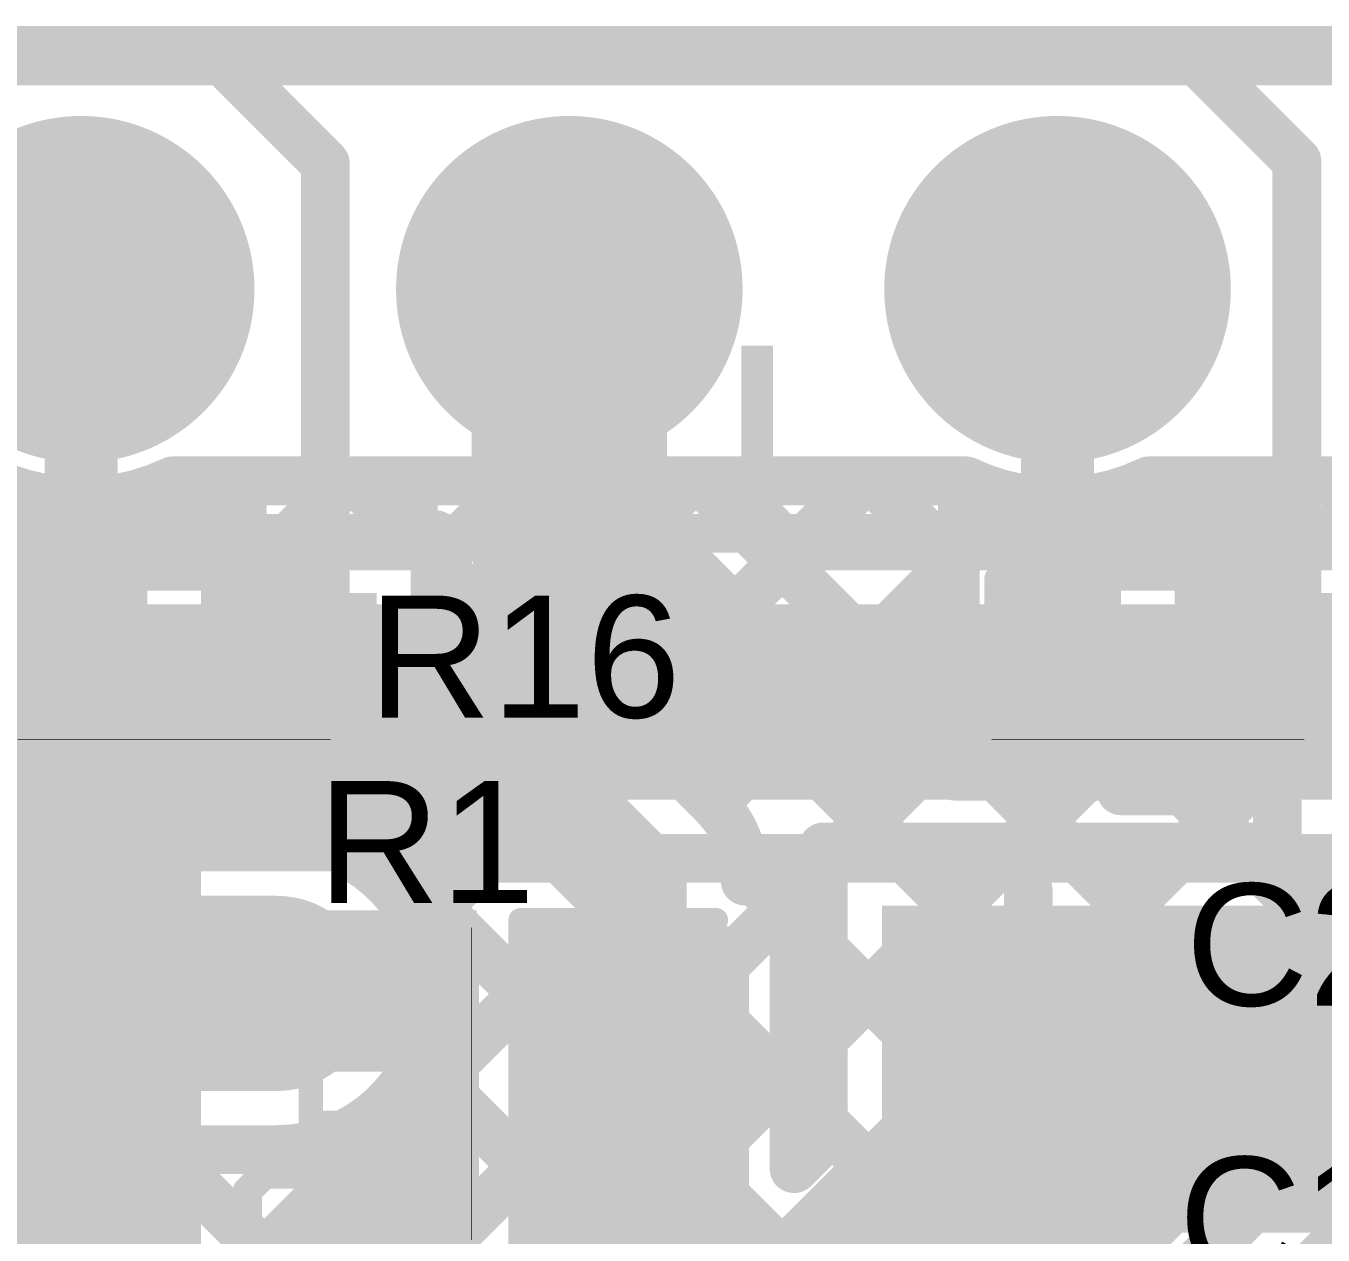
# Model space of a CAD drawing. Header units: millimetres. Extents: x 0.01 to 1.77, y 0.01 to 0.78.
# Drawn here: x 0.4477 to 0.7134, y 0.5335 to 0.7812 of the extents above; entities that cross this region are included whole.
import ezdxf

# ---------------------------------------------------------------- set-up
doc = ezdxf.new("R2010")
doc.units = ezdxf.units.MM
doc.header["$MEASUREMENT"] = 0
for name, color, linetype in [('BottomLayer', 5, 'Continuous'), ('BottomOverlay', 54, 'Continuous'), ('BottomSolder', 6, 'Continuous'), ('MultiLayer', 9, 'Continuous'), ('PadHoleLayer', 156, 'Continuous'), ('TopLayer', 1, 'Continuous'), ('TopOverlay', 2, 'Continuous'), ('TopPaste', 8, 'Continuous'), ('TopSolder', 216, 'Continuous'), ('ViaHoleLayer', 16, 'Continuous')]:
    doc.layers.add(name, color=color, linetype=linetype)
doc.styles.add('Arial', font='', dxfattribs={"height": 0.2})
doc.styles.get('Arial').set_extended_font_data('Arial')

# ---------------------------------------------------------------- blocks, each defined once
blk = doc.blocks.new('8_MSOP_3')
at = {"layer": 'TopLayer'}
for points in [[(-0.11516, 0.04724), (-0.05807, 0.04724), (-0.05807, 0.02953), (-0.11516, 0.02953)], [(0.05807, 0.04724), (0.11516, 0.04724), (0.11516, 0.02953), (0.05807, 0.02953)], [(-0.11516, 0.02165), (-0.05807, 0.02165), (-0.05807, 0.00394), (-0.11516, 0.00394)], [(0.05807, 0.02165), (0.11516, 0.02165), (0.11516, 0.00394), (0.05807, 0.00394)], [(-0.11516, -0.00394), (-0.05807, -0.00394), (-0.05807, -0.02165), (-0.11516, -0.02165)], [(0.05807, -0.00394), (0.11516, -0.00394), (0.11516, -0.02165), (0.05807, -0.02165)], [(-0.11516, -0.02953), (-0.05807, -0.02953), (-0.05807, -0.04724), (-0.11516, -0.04724)], [(0.05807, -0.02953), (0.11516, -0.02953), (0.11516, -0.04724), (0.05807, -0.04724)]]:
    blk.add_hatch(color=1, dxfattribs=at).paths.add_polyline_path(points)
at = {"layer": 'TopPaste'}
for points in [[(-0.11516, 0.04724), (-0.05807, 0.04724), (-0.05807, 0.02953), (-0.11516, 0.02953)], [(0.05807, 0.04724), (0.11516, 0.04724), (0.11516, 0.02953), (0.05807, 0.02953)], [(-0.11516, 0.02165), (-0.05807, 0.02165), (-0.05807, 0.00394), (-0.11516, 0.00394)], [(0.05807, 0.02165), (0.11516, 0.02165), (0.11516, 0.00394), (0.05807, 0.00394)], [(-0.11516, -0.00394), (-0.05807, -0.00394), (-0.05807, -0.02165), (-0.11516, -0.02165)], [(0.05807, -0.00394), (0.11516, -0.00394), (0.11516, -0.02165), (0.05807, -0.02165)], [(-0.11516, -0.02953), (-0.05807, -0.02953), (-0.05807, -0.04724), (-0.11516, -0.04724)], [(0.05807, -0.02953), (0.11516, -0.02953), (0.11516, -0.04724), (0.05807, -0.04724)]]:
    blk.add_hatch(color=8, dxfattribs=at).paths.add_polyline_path(points)
at = {"layer": 'TopSolder'}
for points in [[(-0.11916, 0.05124), (-0.05407, 0.05124), (-0.05407, 0.02553), (-0.11916, 0.02553)], [(0.05407, 0.05124), (0.11916, 0.05124), (0.11916, 0.02553), (0.05407, 0.02553)], [(-0.11916, 0.02565), (-0.05407, 0.02565), (-0.05407, -0.00006), (-0.11916, -0.00006)], [(0.05407, 0.02565), (0.11916, 0.02565), (0.11916, -0.00006), (0.05407, -0.00006)], [(-0.11916, 0.00006), (-0.05407, 0.00006), (-0.05407, -0.02565), (-0.11916, -0.02565)], [(0.05407, 0.00006), (0.11916, 0.00006), (0.11916, -0.02565), (0.05407, -0.02565)], [(-0.11916, -0.02553), (-0.05407, -0.02553), (-0.05407, -0.05124), (-0.11916, -0.05124)], [(0.05407, -0.02553), (0.11916, -0.02553), (0.11916, -0.05124), (0.05407, -0.05124)]]:
    blk.add_hatch(color=216, dxfattribs=at).paths.add_polyline_path(points)
at = {"layer": 'TopOverlay'}
for points, const_width in [([(-0.08953, 0.059, 1), (-0.09847, 0.059, 1)], 0.00787), ([(-0.05025, 0.062, 1), (-0.04775, 0.062, 1)], 0.0025), ([(0.04775, 0.062, 1), (0.05025, 0.062, 1)], 0.0025), ([(-0.10044, 0.059, 1), (-0.0965, 0.059, 1)], 0.00394), ([(-0.0915, 0.059, 1), (-0.08756, 0.059, 1)], 0.00394), ([(-0.05025, -0.062, 1), (-0.04775, -0.062, 1)], 0.0025), ([(0.04775, -0.062, 1), (0.05025, -0.062, 1)], 0.0025)]:
    blk.add_lwpolyline(points, format="xyb", close=True, dxfattribs=dict(at, const_width=const_width))
at = {"layer": 'TopOverlay', "const_width": 0.005}
for points in [[(0.049, 0.062), (-0.049, 0.062)], [(0.049, -0.062), (-0.049, -0.062)]]:
    blk.add_lwpolyline(points, dxfattribs=at)
blk = doc.blocks.new('R__0402_15')
at = {"layer": 'TopLayer'}
for points in [[(-0.0275, -0.0125), (-0.0275, 0.0125), (-0.0095, 0.0125), (-0.0095, -0.0125)], [(0.0095, -0.0125), (0.0095, 0.0125), (0.0275, 0.0125), (0.0275, -0.0125)]]:
    blk.add_hatch(color=1, dxfattribs=at).paths.add_polyline_path(points)
at = {"layer": 'TopPaste'}
for points in [[(-0.0275, -0.0125), (-0.0275, 0.0125), (-0.0095, 0.0125), (-0.0095, -0.0125)], [(0.0095, -0.0125), (0.0095, 0.0125), (0.0275, 0.0125), (0.0275, -0.0125)]]:
    blk.add_hatch(color=8, dxfattribs=at).paths.add_polyline_path(points)
at = {"layer": 'TopSolder'}
for points in [[(-0.0315, -0.0165), (-0.0315, 0.0165), (-0.0055, 0.0165), (-0.0055, -0.0165)], [(0.0055, -0.0165), (0.0055, 0.0165), (0.0315, 0.0165), (0.0315, -0.0165)]]:
    blk.add_hatch(color=216, dxfattribs=at).paths.add_polyline_path(points)
at = {"layer": 'TopOverlay'}
for points, const_width in [([(-0.031, -0.016), (-0.031, 0.016)], 0.005), ([(-0.031, 0.016), (0.031, 0.016)], 0.005), ([(0.031, -0.016), (0.031, 0.016)], 0.005), ([(-0.031, -0.016), (0.031, -0.016)], 0.005), ([(-0.032, -0.017), (0.032, -0.017)], 0.000127)]:
    blk.add_lwpolyline(points, dxfattribs=dict(at, const_width=const_width))
for points, const_width in [([(-0.03225, 0.016, 1), (-0.02975, 0.016, 1)], 0.0025), ([(-0.03225, 0.016, 1), (-0.02975, 0.016, 1)], 0.0025), ([(0.02975, 0.016, 1), (0.03225, 0.016, 1)], 0.0025), ([(0.02975, 0.016, 1), (0.03225, 0.016, 1)], 0.0025), ([(-0.03225, -0.016, 1), (-0.02975, -0.016, 1)], 0.0025), ([(-0.03225, -0.016, 1), (-0.02975, -0.016, 1)], 0.0025), ([(0.02975, -0.016, 1), (0.03225, -0.016, 1)], 0.0025), ([(0.02975, -0.016, 1), (0.03225, -0.016, 1)], 0.0025), ([(-0.03203, -0.017, 1), (-0.03197, -0.017, 1)], 0.0000635), ([(0.03197, -0.017, 1), (0.03203, -0.017, 1)], 0.0000635)]:
    blk.add_lwpolyline(points, format="xyb", close=True, dxfattribs=dict(at, const_width=const_width))
blk = doc.blocks.new('R__0402_16')
at = {"layer": 'TopLayer'}
for points in [[(-0.0275, -0.0125), (-0.0275, 0.0125), (-0.0095, 0.0125), (-0.0095, -0.0125)], [(0.0095, -0.0125), (0.0095, 0.0125), (0.0275, 0.0125), (0.0275, -0.0125)]]:
    blk.add_hatch(color=1, dxfattribs=at).paths.add_polyline_path(points)
at = {"layer": 'TopPaste'}
for points in [[(-0.0275, -0.0125), (-0.0275, 0.0125), (-0.0095, 0.0125), (-0.0095, -0.0125)], [(0.0095, -0.0125), (0.0095, 0.0125), (0.0275, 0.0125), (0.0275, -0.0125)]]:
    blk.add_hatch(color=8, dxfattribs=at).paths.add_polyline_path(points)
at = {"layer": 'TopSolder'}
for points in [[(-0.0315, -0.0165), (-0.0315, 0.0165), (-0.0055, 0.0165), (-0.0055, -0.0165)], [(0.0055, -0.0165), (0.0055, 0.0165), (0.0315, 0.0165), (0.0315, -0.0165)]]:
    blk.add_hatch(color=216, dxfattribs=at).paths.add_polyline_path(points)
at = {"layer": 'TopOverlay'}
for points, const_width in [([(-0.031, -0.016), (-0.031, 0.016)], 0.005), ([(-0.031, 0.016), (0.031, 0.016)], 0.005), ([(0.031, -0.016), (0.031, 0.016)], 0.005), ([(-0.031, -0.016), (0.031, -0.016)], 0.005), ([(-0.032, -0.017), (0.032, -0.017)], 0.000127)]:
    blk.add_lwpolyline(points, dxfattribs=dict(at, const_width=const_width))
for points, const_width in [([(-0.03225, 0.016, 1), (-0.02975, 0.016, 1)], 0.0025), ([(-0.03225, 0.016, 1), (-0.02975, 0.016, 1)], 0.0025), ([(0.02975, 0.016, 1), (0.03225, 0.016, 1)], 0.0025), ([(0.02975, 0.016, 1), (0.03225, 0.016, 1)], 0.0025), ([(-0.03225, -0.016, 1), (-0.02975, -0.016, 1)], 0.0025), ([(-0.03225, -0.016, 1), (-0.02975, -0.016, 1)], 0.0025), ([(0.02975, -0.016, 1), (0.03225, -0.016, 1)], 0.0025), ([(0.02975, -0.016, 1), (0.03225, -0.016, 1)], 0.0025), ([(-0.03203, -0.017, 1), (-0.03197, -0.017, 1)], 0.0000635), ([(0.03197, -0.017, 1), (0.03203, -0.017, 1)], 0.0000635)]:
    blk.add_lwpolyline(points, format="xyb", close=True, dxfattribs=dict(at, const_width=const_width))
blk = doc.blocks.new('R__0402_29')
at = {"layer": 'TopLayer'}
for points in [[(-0.0275, -0.0125), (-0.0275, 0.0125), (-0.0095, 0.0125), (-0.0095, -0.0125)], [(0.0095, -0.0125), (0.0095, 0.0125), (0.0275, 0.0125), (0.0275, -0.0125)]]:
    blk.add_hatch(color=1, dxfattribs=at).paths.add_polyline_path(points)
at = {"layer": 'TopPaste'}
for points in [[(-0.0275, -0.0125), (-0.0275, 0.0125), (-0.0095, 0.0125), (-0.0095, -0.0125)], [(0.0095, -0.0125), (0.0095, 0.0125), (0.0275, 0.0125), (0.0275, -0.0125)]]:
    blk.add_hatch(color=8, dxfattribs=at).paths.add_polyline_path(points)
at = {"layer": 'TopSolder'}
for points in [[(-0.0315, -0.0165), (-0.0315, 0.0165), (-0.0055, 0.0165), (-0.0055, -0.0165)], [(0.0055, -0.0165), (0.0055, 0.0165), (0.0315, 0.0165), (0.0315, -0.0165)]]:
    blk.add_hatch(color=216, dxfattribs=at).paths.add_polyline_path(points)
at = {"layer": 'TopOverlay'}
for points, const_width in [([(-0.031, 0.016), (-0.031, -0.016)], 0.005), ([(-0.031, 0.016), (0.031, 0.016)], 0.005), ([(0.031, 0.016), (0.031, -0.016)], 0.005), ([(-0.031, -0.016), (0.031, -0.016)], 0.005), ([(-0.032, -0.017), (0.032, -0.017)], 0.000127)]:
    blk.add_lwpolyline(points, dxfattribs=dict(at, const_width=const_width))
for points, const_width in [([(-0.03225, 0.016, 1), (-0.02975, 0.016, 1)], 0.0025), ([(-0.03225, 0.016, 1), (-0.02975, 0.016, 1)], 0.0025), ([(0.02975, 0.016, 1), (0.03225, 0.016, 1)], 0.0025), ([(0.02975, 0.016, 1), (0.03225, 0.016, 1)], 0.0025), ([(-0.03225, -0.016, 1), (-0.02975, -0.016, 1)], 0.0025), ([(-0.03225, -0.016, 1), (-0.02975, -0.016, 1)], 0.0025), ([(0.02975, -0.016, 1), (0.03225, -0.016, 1)], 0.0025), ([(0.02975, -0.016, 1), (0.03225, -0.016, 1)], 0.0025), ([(-0.03203, -0.017, 1), (-0.03197, -0.017, 1)], 0.0000635), ([(0.03197, -0.017, 1), (0.03203, -0.017, 1)], 0.0000635)]:
    blk.add_lwpolyline(points, format="xyb", close=True, dxfattribs=dict(at, const_width=const_width))
blk = doc.blocks.new('HDR1X10_31')
at = {"layer": 'BottomLayer'}
h = blk.add_hatch(color=5, dxfattribs=at)
edge = h.paths.add_edge_path()
edge.add_arc((0.3, 0), 0.0315, 0, 360)
h = blk.add_hatch(color=5, dxfattribs=at)
edge = h.paths.add_edge_path()
edge.add_arc((0.4, 0), 0.0315, 0, 360)
h = blk.add_hatch(color=5, dxfattribs=at)
edge = h.paths.add_edge_path()
edge.add_arc((0.5, 0), 0.0315, 0, 360)
at = {"layer": 'BottomSolder'}
h = blk.add_hatch(color=6, dxfattribs=at)
edge = h.paths.add_edge_path()
edge.add_arc((0.3, 0), 0.0355, 0, 360)
h = blk.add_hatch(color=6, dxfattribs=at)
edge = h.paths.add_edge_path()
edge.add_arc((0.4, 0), 0.0355, 0, 360)
h = blk.add_hatch(color=6, dxfattribs=at)
edge = h.paths.add_edge_path()
edge.add_arc((0.5, 0), 0.0355, 0, 360)
at = {"layer": 'MultiLayer'}
h = blk.add_hatch(color=9, dxfattribs=at)
edge = h.paths.add_edge_path()
edge.add_arc((0.3, 0), 0.0315, 0, 360)
h = blk.add_hatch(color=9, dxfattribs=at)
edge = h.paths.add_edge_path()
edge.add_arc((0.4, 0), 0.0315, 0, 360)
h = blk.add_hatch(color=9, dxfattribs=at)
edge = h.paths.add_edge_path()
edge.add_arc((0.5, 0), 0.0315, 0, 360)
at = {"layer": 'PadHoleLayer'}
h = blk.add_hatch(color=156, dxfattribs=at)
edge = h.paths.add_edge_path()
edge.add_arc((0.3, 0), 0.01969, 0, 360)
h = blk.add_hatch(color=156, dxfattribs=at)
edge = h.paths.add_edge_path()
edge.add_arc((0.4, 0), 0.01969, 0, 360)
h = blk.add_hatch(color=156, dxfattribs=at)
edge = h.paths.add_edge_path()
edge.add_arc((0.5, 0), 0.01969, 0, 360)
at = {"layer": 'TopLayer'}
h = blk.add_hatch(color=1, dxfattribs=at)
edge = h.paths.add_edge_path()
edge.add_arc((0.3, 0), 0.0315, 0, 360)
h = blk.add_hatch(color=1, dxfattribs=at)
edge = h.paths.add_edge_path()
edge.add_arc((0.4, 0), 0.0315, 0, 360)
h = blk.add_hatch(color=1, dxfattribs=at)
edge = h.paths.add_edge_path()
edge.add_arc((0.5, 0), 0.0315, 0, 360)
at = {"layer": 'TopSolder'}
h = blk.add_hatch(color=216, dxfattribs=at)
edge = h.paths.add_edge_path()
edge.add_arc((0.3, 0), 0.0355, 0, 360)
h = blk.add_hatch(color=216, dxfattribs=at)
edge = h.paths.add_edge_path()
edge.add_arc((0.4, 0), 0.0355, 0, 360)
h = blk.add_hatch(color=216, dxfattribs=at)
edge = h.paths.add_edge_path()
edge.add_arc((0.5, 0), 0.0355, 0, 360)
at = {"layer": 'TopOverlay', "const_width": 0.00787}
for points in [[(0.95, 0.05), (0.025, 0.05)], [(0.95, -0.05), (-0.05, -0.05)]]:
    blk.add_lwpolyline(points, dxfattribs=at)
blk = doc.blocks.new('C__0805_60')
at = {"layer": 'TopLayer'}
for points in [[(-0.06, 0.03), (-0.02, 0.03), (-0.02, -0.03), (-0.06, -0.03)], [(0.02, 0.03), (0.06, 0.03), (0.06, -0.03), (0.02, -0.03)]]:
    blk.add_hatch(color=1, dxfattribs=at).paths.add_polyline_path(points)
at = {"layer": 'TopPaste'}
for points in [[(-0.06, 0.03), (-0.02, 0.03), (-0.02, -0.03), (-0.06, -0.03)], [(0.02, 0.03), (0.06, 0.03), (0.06, -0.03), (0.02, -0.03)]]:
    blk.add_hatch(color=8, dxfattribs=at).paths.add_polyline_path(points)
at = {"layer": 'TopSolder'}
for points in [[(-0.06276, 0.03276), (-0.01724, 0.03276), (-0.01724, -0.03276), (-0.06276, -0.03276)], [(0.01724, 0.03276), (0.06276, 0.03276), (0.06276, -0.03276), (0.01724, -0.03276)]]:
    blk.add_hatch(color=216, dxfattribs=at).paths.add_polyline_path(points)
at = {"layer": 'TopOverlay', "const_width": 0.005}
for points in [[(-0.064, 0.034), (-0.024, 0.034)], [(-0.064, -0.034), (-0.064, 0.034)], [(0.024, 0.034), (0.064, 0.034)], [(0.064, -0.034), (0.064, 0.034)], [(-0.064, -0.034), (-0.024, -0.034)], [(0.024, -0.034), (0.064, -0.034)]]:
    blk.add_lwpolyline(points, dxfattribs=at)
at = {"layer": 'TopOverlay', "const_width": 0.0025}
for points in [[(-0.06525, 0.034, 1), (-0.06275, 0.034, 1)], [(-0.06525, 0.034, 1), (-0.06275, 0.034, 1)], [(-0.02525, 0.034, 1), (-0.02275, 0.034, 1)], [(0.02275, 0.034, 1), (0.02525, 0.034, 1)], [(0.06275, 0.034, 1), (0.06525, 0.034, 1)], [(0.06275, 0.034, 1), (0.06525, 0.034, 1)], [(-0.06525, -0.034, 1), (-0.06275, -0.034, 1)], [(-0.06525, -0.034, 1), (-0.06275, -0.034, 1)], [(-0.02525, -0.034, 1), (-0.02275, -0.034, 1)], [(0.02275, -0.034, 1), (0.02525, -0.034, 1)], [(0.06275, -0.034, 1), (0.06525, -0.034, 1)], [(0.06275, -0.034, 1), (0.06525, -0.034, 1)]]:
    blk.add_lwpolyline(points, format="xyb", close=True, dxfattribs=at)

msp = doc.modelspace()

# ---------------------------------------------------------------- hatches: boundary and pattern name
at = {"layer": 'BottomLayer'}
h = msp.add_hatch(color=5, dxfattribs=at)
edge = h.paths.add_edge_path()
edge.add_arc((0.499, 0.583), 0.00787, 0, 360)
at = {"layer": 'TopLayer'}
for points in [[(0.5195, 0.665), (0.4865, 0.665), (0.4865, 0.639), (0.5195, 0.639)], [(0.719, 0.665), (0.686, 0.665), (0.686, 0.639), (0.719, 0.639)], [(0.386, 0.589), (0.48, 0.589), (0.48, 0.629), (0.386, 0.629)], [(0.623, 0.534), (0.943, 0.534), (0.943, 0.601), (0.623, 0.601)], [(0.491, 0.567), (0.54, 0.567), (0.54, 0.6), (0.491, 0.6)]]:
    msp.add_hatch(color=1, dxfattribs=at).paths.add_polyline_path(points)
h = msp.add_hatch(color=1, dxfattribs=at)
edge = h.paths.add_edge_path()
edge.add_arc((0.499, 0.583), 0.00787, 0, 360)
at = {"layer": 'ViaHoleLayer'}
h = msp.add_hatch(color=16, dxfattribs=at)
edge = h.paths.add_edge_path()
edge.add_arc((0.499, 0.583), 0.00591, 0, 360)

# ---------------------------------------------------------------- linework, layer by layer
at = {"layer": 'BottomLayer'}
for points, const_width in [([(0.55898, 0.67424), (0.55898, 0.72724)], 0.04), ([(0.55898, 0.67424), (0.59054, 0.64268)], 0.04), ([(0.46455, 0.67468), (0.47787, 0.688)], 0.01), ([(0.47773, 0.688), (0.52698, 0.688)], 0.01), ([(0.47977, 0.688), (0.49309, 0.67468)], 0.01), ([(0.49991, 0.67468), (0.51323, 0.688)], 0.01), ([(0.51512, 0.688), (0.52698, 0.67615)], 0.01), ([(0.52698, 0.67468), (0.52698, 0.688)], 0.01), ([(0.59098, 0.688), (0.64022, 0.688)], 0.01), ([(0.59098, 0.6875), (0.6038, 0.67468)], 0.01), ([(0.60597, 0.67468), (0.6193, 0.688)], 0.01), ([(0.62119, 0.688), (0.63451, 0.67468)], 0.01), ([(0.67668, 0.67468), (0.69001, 0.688)], 0.01), ([(0.67668, 0.67468), (0.69001, 0.688)], 0.01), ([(0.67773, 0.688), (0.72698, 0.688)], 0.01), ([(0.6919, 0.688), (0.70522, 0.67468)], 0.01), ([(0.71204, 0.67468), (0.72536, 0.688)], 0.01), ([(0.44698, 0.68544), (0.45774, 0.67468)], 0.01), ([(0.64133, 0.67468), (0.65111, 0.68446)], 0.01), ([(0.66076, 0.68378), (0.66987, 0.67468)], 0.01), ([(0.41058, 0.67468), (0.52698, 0.67468)], 0.01), ([(0.6038, 0.67468), (0.72713, 0.67468)], 0.01), ([(0.39732, 0.64268), (0.59054, 0.64268)], 0.04), ([(0.59054, 0.64268), (0.79415, 0.64268)], 0.04), ([(0.49465, 0.528), (0.57733, 0.61068)], 0.01), ([(0.51506, 0.61068), (0.59054, 0.61068)], 0.01), ([(0.52174, 0.61068), (0.64615, 0.48626)], 0.01), ([(0.52794, 0.59665), (0.54197, 0.61068)], 0.01), ([(0.53001, 0.528), (0.61268, 0.61068)], 0.01), ([(0.53001, 0.528), (0.61268, 0.61068)], 0.01), ([(0.55709, 0.61068), (0.66383, 0.50394)], 0.01), ([(0.56536, 0.528), (0.64804, 0.61068)], 0.01), ([(0.57443, 0.431), (0.7541, 0.61068)], 0.01), ([(0.59054, 0.61068), (0.79415, 0.61068)], 0.01), ([(0.59245, 0.61068), (0.68151, 0.52162)], 0.01), ([(0.59797, 0.52525), (0.68339, 0.61068)], 0.01), ([(0.61506, 0.50698), (0.71875, 0.61068)], 0.01), ([(0.6278, 0.61068), (0.69918, 0.5393)], 0.01), ([(0.66316, 0.61068), (0.71686, 0.55697)], 0.01), ([(0.69851, 0.61068), (0.74219, 0.567)], 0.01), ([(0.33, 0.583), (0.499, 0.583)], 0.04), ([(0.52787, 0.56919), (0.56906, 0.528)], 0.01), ([(0.59089, 0.431), (0.7204, 0.56052)], 0.01), ([(0.34325, 0.551), (0.499, 0.551)], 0.01), ([(0.42394, 0.528), (0.44694, 0.551)], 0.01), ([(0.43999, 0.551), (0.46299, 0.528)], 0.01), ([(0.4593, 0.528), (0.4823, 0.551)], 0.01), ([(0.47535, 0.551), (0.49835, 0.528)], 0.01), ([(0.50907, 0.55263), (0.5337, 0.528)], 0.01), ([(0.6, 0.409), (0.736, 0.545)], 0.02)]:
    msp.add_lwpolyline(points, dxfattribs=dict(at, const_width=const_width))
for points, const_width in [([(0.54898, 0.72724, 1), (0.56898, 0.72724, 1)], 0.02), ([(0.54898, 0.67424, 1), (0.56898, 0.67424, 1)], 0.02), ([(0.54898, 0.67424, 1), (0.56898, 0.67424, 1)], 0.02), ([(0.47523, 0.688, 1), (0.48023, 0.688, 1)], 0.005), ([(0.47523, 0.688, 1), (0.48023, 0.688, 1)], 0.005), ([(0.47537, 0.688, 1), (0.48037, 0.688, 1)], 0.005), ([(0.47727, 0.688, 1), (0.48227, 0.688, 1)], 0.005), ([(0.51073, 0.688, 1), (0.51573, 0.688, 1)], 0.005), ([(0.51262, 0.688, 1), (0.51762, 0.688, 1)], 0.005), ([(0.52448, 0.688, 1), (0.52948, 0.688, 1)], 0.005), ([(0.52448, 0.688, 1), (0.52948, 0.688, 1)], 0.005), ([(0.58848, 0.688, 1), (0.59348, 0.688, 1)], 0.005), ([(0.58848, 0.6875, 1), (0.59348, 0.6875, 1)], 0.005), ([(0.6168, 0.688, 1), (0.6218, 0.688, 1)], 0.005), ([(0.61869, 0.688, 1), (0.62369, 0.688, 1)], 0.005), ([(0.63772, 0.688, 1), (0.64272, 0.688, 1)], 0.005), ([(0.63772, 0.688, 1), (0.64272, 0.688, 1)], 0.005), ([(0.67523, 0.688, 1), (0.68023, 0.688, 1)], 0.005), ([(0.67523, 0.688, 1), (0.68023, 0.688, 1)], 0.005), ([(0.68751, 0.688, 1), (0.69251, 0.688, 1)], 0.005), ([(0.68751, 0.688, 1), (0.69251, 0.688, 1)], 0.005), ([(0.6894, 0.688, 1), (0.6944, 0.688, 1)], 0.005), ([(0.44448, 0.68544, 1), (0.44948, 0.68544, 1)], 0.005), ([(0.64861, 0.68446, 1), (0.65361, 0.68446, 1)], 0.005), ([(0.65826, 0.68378, 1), (0.66326, 0.68378, 1)], 0.005), ([(0.52448, 0.67615, 1), (0.52948, 0.67615, 1)], 0.005), ([(0.45524, 0.67468, 1), (0.46024, 0.67468, 1)], 0.005), ([(0.46205, 0.67468, 1), (0.46705, 0.67468, 1)], 0.005), ([(0.49059, 0.67468, 1), (0.49559, 0.67468, 1)], 0.005), ([(0.49741, 0.67468, 1), (0.50241, 0.67468, 1)], 0.005), ([(0.52448, 0.67468, 1), (0.52948, 0.67468, 1)], 0.005), ([(0.52448, 0.67468, 1), (0.52948, 0.67468, 1)], 0.005), ([(0.6013, 0.67468, 1), (0.6063, 0.67468, 1)], 0.005), ([(0.6013, 0.67468, 1), (0.6063, 0.67468, 1)], 0.005), ([(0.60347, 0.67468, 1), (0.60847, 0.67468, 1)], 0.005), ([(0.63201, 0.67468, 1), (0.63701, 0.67468, 1)], 0.005), ([(0.63883, 0.67468, 1), (0.64383, 0.67468, 1)], 0.005), ([(0.66737, 0.67468, 1), (0.67237, 0.67468, 1)], 0.005), ([(0.67418, 0.67468, 1), (0.67918, 0.67468, 1)], 0.005), ([(0.67418, 0.67468, 1), (0.67918, 0.67468, 1)], 0.005), ([(0.70272, 0.67468, 1), (0.70772, 0.67468, 1)], 0.005), ([(0.70954, 0.67468, 1), (0.71454, 0.67468, 1)], 0.005), ([(0.58054, 0.64268, 1), (0.60054, 0.64268, 1)], 0.02), ([(0.58054, 0.64268, 1), (0.60054, 0.64268, 1)], 0.02), ([(0.58054, 0.64268, 1), (0.60054, 0.64268, 1)], 0.02), ([(0.51256, 0.61068, 1), (0.51756, 0.61068, 1)], 0.005), ([(0.51256, 0.61068, 1), (0.51756, 0.61068, 1)], 0.005), ([(0.51924, 0.61068, 1), (0.52424, 0.61068, 1)], 0.005), ([(0.53947, 0.61068, 1), (0.54447, 0.61068, 1)], 0.005), ([(0.55459, 0.61068, 1), (0.55959, 0.61068, 1)], 0.005), ([(0.57483, 0.61068, 1), (0.57983, 0.61068, 1)], 0.005), ([(0.58804, 0.61068, 1), (0.59304, 0.61068, 1)], 0.005), ([(0.58804, 0.61068, 1), (0.59304, 0.61068, 1)], 0.005), ([(0.58995, 0.61068, 1), (0.59495, 0.61068, 1)], 0.005), ([(0.61018, 0.61068, 1), (0.61518, 0.61068, 1)], 0.005), ([(0.61018, 0.61068, 1), (0.61518, 0.61068, 1)], 0.005), ([(0.6253, 0.61068, 1), (0.6303, 0.61068, 1)], 0.005), ([(0.64554, 0.61068, 1), (0.65054, 0.61068, 1)], 0.005), ([(0.66066, 0.61068, 1), (0.66566, 0.61068, 1)], 0.005), ([(0.68089, 0.61068, 1), (0.68589, 0.61068, 1)], 0.005), ([(0.69601, 0.61068, 1), (0.70101, 0.61068, 1)], 0.005), ([(0.489, 0.583, 1), (0.509, 0.583, 1)], 0.02), ([(0.52544, 0.59665, 1), (0.53044, 0.59665, 1)], 0.005), ([(0.5285, 0.583, 1), (0.5335, 0.583, 1)], 0.005), ([(0.5285, 0.583, 1), (0.5335, 0.583, 1)], 0.005), ([(0.52537, 0.56919, 1), (0.53037, 0.56919, 1)], 0.005), ([(0.71436, 0.55697, 1), (0.71936, 0.55697, 1)], 0.005), ([(0.44444, 0.551, 1), (0.44944, 0.551, 1)], 0.005), ([(0.47285, 0.551, 1), (0.47785, 0.551, 1)], 0.005), ([(0.4798, 0.551, 1), (0.4848, 0.551, 1)], 0.005), ([(0.4965, 0.551, 1), (0.5015, 0.551, 1)], 0.005), ([(0.4965, 0.551, 1), (0.5015, 0.551, 1)], 0.005), ([(0.50657, 0.55263, 1), (0.51157, 0.55263, 1)], 0.005), ([(0.69668, 0.5393, 1), (0.70168, 0.5393, 1)], 0.005)]:
    msp.add_lwpolyline(points, format="xyb", close=True, dxfattribs=dict(at, const_width=const_width))
at = {"layer": 'BottomLayer', "const_width": 0.01}
for points in [[(0.47773, 0.688, -0.226693), (0.44022, 0.688)], [(0.67773, 0.688, -0.226693), (0.64022, 0.688)], [(0.51506, 0.61068, -0.267342), (0.531, 0.583)], [(0.531, 0.583, -0.414214), (0.499, 0.551)]]:
    msp.add_lwpolyline(points, format="xyb", dxfattribs=at)
at = {"layer": 'TopLayer'}
for points, const_width in [([(0.2875, 0.774), (0.488, 0.774)], 0.01), ([(0.488, 0.774), (0.509, 0.753)], 0.01), ([(0.488, 0.774), (0.6875, 0.774)], 0.01), ([(0.6875, 0.774), (0.789, 0.774)], 0.01), ([(0.6875, 0.774), (0.708, 0.7535)], 0.01), ([(0.509, 0.658), (0.509, 0.753)], 0.01), ([(0.708, 0.66501), (0.708, 0.7535)], 0.01), ([(0.45898, 0.65252), (0.45898, 0.72724)], 0.015), ([(0.65898, 0.65252), (0.65898, 0.72724)], 0.015), ([(0.47848, 0.688), (0.492, 0.688)], 0.01), ([(0.47848, 0.6795), (0.47848, 0.688)], 0.01), ([(0.47977, 0.688), (0.48827, 0.6795)], 0.01), ([(0.492, 0.6795), (0.492, 0.688)], 0.01), ([(0.526, 0.688), (0.54022, 0.688)], 0.01), ([(0.526, 0.677), (0.526, 0.688)], 0.01), ([(0.53594, 0.64), (0.58394, 0.688)], 0.01), ([(0.56964, 0.63835), (0.6193, 0.688)], 0.01), ([(0.57773, 0.688), (0.63948, 0.688)], 0.01), ([(0.58583, 0.688), (0.638, 0.63583)], 0.01), ([(0.62119, 0.688), (0.638, 0.67119)], 0.01), ([(0.63948, 0.6765), (0.63948, 0.688)], 0.01), ([(0.67848, 0.688), (0.691, 0.688)], 0.01), ([(0.67848, 0.6795), (0.67848, 0.688)], 0.01), ([(0.68151, 0.6795), (0.69001, 0.688)], 0.01), ([(0.68151, 0.6795), (0.69001, 0.688)], 0.01), ([(0.691, 0.6795), (0.691, 0.688)], 0.01), ([(0.5315, 0.67092), (0.54624, 0.68565)], 0.01), ([(0.5545, 0.68398), (0.62548, 0.613)], 0.01), ([(0.47848, 0.6795), (0.492, 0.6795)], 0.01), ([(0.67848, 0.6795), (0.691, 0.6795)], 0.01), ([(0.526, 0.677), (0.5315, 0.677)], 0.01), ([(0.52612, 0.677), (0.5315, 0.67162)], 0.01), ([(0.5315, 0.64), (0.5315, 0.677)], 0.01), ([(0.638, 0.6275), (0.638, 0.6765)], 0.01), ([(0.4965, 0.652), (0.4965, 0.6745)], 0.01), ([(0.696, 0.652), (0.696, 0.6745)], 0.01), ([(0.5315, 0.67162), (0.56321, 0.63992)], 0.01), ([(0.58852, 0.62187), (0.638, 0.67135)], 0.01), ([(0.696, 0.6555), (0.702, 0.6615)], 0.006), ([(0.702, 0.6615), (0.70449, 0.6615)], 0.006), ([(0.503, 0.652), (0.509, 0.658)], 0.006), ([(0.696, 0.6295), (0.696, 0.652)], 0.01), ([(0.696, 0.652), (0.696, 0.6555)], 0.006), ([(0.5315, 0.64), (0.56128, 0.64)], 0.01), ([(0.61501, 0.613), (0.638, 0.63599)], 0.01), ([(0.61501, 0.613), (0.638, 0.63599)], 0.01), ([(0.57688, 0.63352), (0.58852, 0.62188)], 0.01), ([(0.638, 0.6275), (0.672, 0.6275)], 0.01), ([(0.64633, 0.6275), (0.66083, 0.613)], 0.01), ([(0.65036, 0.613), (0.66486, 0.6275)], 0.01), ([(0.467, 0.616), (0.469, 0.618)], 0.02), ([(0.469, 0.618), (0.56128, 0.618)], 0.02), ([(0.56128, 0.618), (0.573, 0.60628)], 0.02), ([(0.672, 0.6245), (0.704, 0.6245)], 0.01), ([(0.68469, 0.6245), (0.69619, 0.613)], 0.01), ([(0.68572, 0.613), (0.69722, 0.6245)], 0.01), ([(0.704, 0.613), (0.704, 0.6245)], 0.01), ([(0.611, 0.60899), (0.61501, 0.613)], 0.01), ([(0.611, 0.60899), (0.61501, 0.613)], 0.01), ([(0.611, 0.55311), (0.611, 0.613)], 0.01), ([(0.611, 0.613), (0.704, 0.613)], 0.01), ([(0.573, 0.564), (0.573, 0.60628)], 0.02), ([(0.605, 0.60299), (0.611, 0.60899)], 0.01), ([(0.605, 0.60299), (0.611, 0.60899)], 0.01), ([(0.59492, 0.60821), (0.59712, 0.606)], 0.01), ([(0.595, 0.606), (0.605, 0.606)], 0.01), ([(0.605, 0.54711), (0.605, 0.606)], 0.01), ([(0.653, 0.564), (0.653, 0.604)], 0.01), ([(0.605, 0.59812), (0.611, 0.59212)], 0.01), ([(0.605, 0.56764), (0.611, 0.57364)], 0.01), ([(0.653, 0.554), (0.653, 0.564)], 0.02), ([(0.605, 0.56277), (0.611, 0.55677)], 0.01), ([(0.643, 0.544), (0.653, 0.554)], 0.02), ([(0.605, 0.54711), (0.611, 0.55311)], 0.01), ([(0.40772, 0.54659), (0.451, 0.54659)], 0.02), ([(0.586, 0.497), (0.633, 0.544)], 0.02), ([(0.633, 0.544), (0.643, 0.544)], 0.02), ([(0.493, 0.54249), (0.49651, 0.546)], 0.006), ([(0.49651, 0.546), (0.522, 0.546)], 0.006), ([(0.493, 0.52451), (0.493, 0.54249)], 0.006)]:
    msp.add_lwpolyline(points, dxfattribs=dict(at, const_width=const_width))
for points, const_width in [([(0.4855, 0.774, 1), (0.4905, 0.774, 1)], 0.005), ([(0.4855, 0.774, 1), (0.4905, 0.774, 1)], 0.005), ([(0.4855, 0.774, 1), (0.4905, 0.774, 1)], 0.005), ([(0.685, 0.774, 1), (0.69, 0.774, 1)], 0.005), ([(0.685, 0.774, 1), (0.69, 0.774, 1)], 0.005), ([(0.685, 0.774, 1), (0.69, 0.774, 1)], 0.005), ([(0.5065, 0.753, 1), (0.5115, 0.753, 1)], 0.005), ([(0.5065, 0.753, 1), (0.5115, 0.753, 1)], 0.005), ([(0.7055, 0.7535, 1), (0.7105, 0.7535, 1)], 0.005), ([(0.7055, 0.7535, 1), (0.7105, 0.7535, 1)], 0.005), ([(0.45523, 0.72724, 1), (0.46273, 0.72724, 1)], 0.0075), ([(0.65523, 0.72724, 1), (0.66273, 0.72724, 1)], 0.0075), ([(0.47598, 0.688, 1), (0.48098, 0.688, 1)], 0.005), ([(0.47598, 0.688, 1), (0.48098, 0.688, 1)], 0.005), ([(0.47727, 0.688, 1), (0.48227, 0.688, 1)], 0.005), ([(0.4895, 0.688, 1), (0.4945, 0.688, 1)], 0.005), ([(0.4895, 0.688, 1), (0.4945, 0.688, 1)], 0.005), ([(0.5235, 0.688, 1), (0.5285, 0.688, 1)], 0.005), ([(0.5235, 0.688, 1), (0.5285, 0.688, 1)], 0.005), ([(0.53772, 0.688, 1), (0.54272, 0.688, 1)], 0.005), ([(0.53772, 0.688, 1), (0.54272, 0.688, 1)], 0.005), ([(0.57523, 0.688, 1), (0.58023, 0.688, 1)], 0.005), ([(0.57523, 0.688, 1), (0.58023, 0.688, 1)], 0.005), ([(0.58144, 0.688, 1), (0.58644, 0.688, 1)], 0.005), ([(0.58333, 0.688, 1), (0.58833, 0.688, 1)], 0.005), ([(0.6168, 0.688, 1), (0.6218, 0.688, 1)], 0.005), ([(0.61869, 0.688, 1), (0.62369, 0.688, 1)], 0.005), ([(0.63698, 0.688, 1), (0.64198, 0.688, 1)], 0.005), ([(0.63698, 0.688, 1), (0.64198, 0.688, 1)], 0.005), ([(0.67598, 0.688, 1), (0.68098, 0.688, 1)], 0.005), ([(0.67598, 0.688, 1), (0.68098, 0.688, 1)], 0.005), ([(0.68751, 0.688, 1), (0.69251, 0.688, 1)], 0.005), ([(0.68751, 0.688, 1), (0.69251, 0.688, 1)], 0.005), ([(0.6885, 0.688, 1), (0.6935, 0.688, 1)], 0.005), ([(0.6885, 0.688, 1), (0.6935, 0.688, 1)], 0.005), ([(0.54374, 0.68565, 1), (0.54874, 0.68565, 1)], 0.005), ([(0.552, 0.68398, 1), (0.557, 0.68398, 1)], 0.005), ([(0.47598, 0.6795, 1), (0.48098, 0.6795, 1)], 0.005), ([(0.47598, 0.6795, 1), (0.48098, 0.6795, 1)], 0.005), ([(0.48577, 0.6795, 1), (0.49077, 0.6795, 1)], 0.005), ([(0.4895, 0.6795, 1), (0.4945, 0.6795, 1)], 0.005), ([(0.4895, 0.6795, 1), (0.4945, 0.6795, 1)], 0.005), ([(0.67598, 0.6795, 1), (0.68098, 0.6795, 1)], 0.005), ([(0.67598, 0.6795, 1), (0.68098, 0.6795, 1)], 0.005), ([(0.67901, 0.6795, 1), (0.68401, 0.6795, 1)], 0.005), ([(0.67901, 0.6795, 1), (0.68401, 0.6795, 1)], 0.005), ([(0.6885, 0.6795, 1), (0.6935, 0.6795, 1)], 0.005), ([(0.6885, 0.6795, 1), (0.6935, 0.6795, 1)], 0.005), ([(0.5235, 0.677, 1), (0.5285, 0.677, 1)], 0.005), ([(0.5235, 0.677, 1), (0.5285, 0.677, 1)], 0.005), ([(0.52362, 0.677, 1), (0.52862, 0.677, 1)], 0.005), ([(0.529, 0.677, 1), (0.534, 0.677, 1)], 0.005), ([(0.529, 0.677, 1), (0.534, 0.677, 1)], 0.005), ([(0.6355, 0.6765, 1), (0.6405, 0.6765, 1)], 0.005), ([(0.63698, 0.6765, 1), (0.64198, 0.6765, 1)], 0.005), ([(0.494, 0.6745, 1), (0.499, 0.6745, 1)], 0.005), ([(0.6935, 0.6745, 1), (0.6985, 0.6745, 1)], 0.005), ([(0.529, 0.67162, 1), (0.534, 0.67162, 1)], 0.005), ([(0.529, 0.67162, 1), (0.534, 0.67162, 1)], 0.005), ([(0.529, 0.67092, 1), (0.534, 0.67092, 1)], 0.005), ([(0.6355, 0.67135, 1), (0.6405, 0.67135, 1)], 0.005), ([(0.6355, 0.67119, 1), (0.6405, 0.67119, 1)], 0.005), ([(0.7055, 0.66501, 1), (0.7105, 0.66501, 1)], 0.005), ([(0.7005, 0.6615, 1), (0.7035, 0.6615, 1)], 0.003), ([(0.7005, 0.6615, 1), (0.7035, 0.6615, 1)], 0.003), ([(0.70299, 0.6615, 1), (0.70599, 0.6615, 1)], 0.003), ([(0.5065, 0.658, 1), (0.5115, 0.658, 1)], 0.005), ([(0.45523, 0.65252, 1), (0.46273, 0.65252, 1)], 0.0075), ([(0.5075, 0.658, 1), (0.5105, 0.658, 1)], 0.003), ([(0.65523, 0.65252, 1), (0.66273, 0.65252, 1)], 0.0075), ([(0.494, 0.652, 1), (0.499, 0.652, 1)], 0.005), ([(0.6935, 0.652, 1), (0.6985, 0.652, 1)], 0.005), ([(0.6935, 0.652, 1), (0.6985, 0.652, 1)], 0.005), ([(0.6945, 0.6555, 1), (0.6975, 0.6555, 1)], 0.003), ([(0.6945, 0.6555, 1), (0.6975, 0.6555, 1)], 0.003), ([(0.5015, 0.652, 1), (0.5045, 0.652, 1)], 0.003), ([(0.6945, 0.652, 1), (0.6975, 0.652, 1)], 0.003), ([(0.529, 0.64, 1), (0.534, 0.64, 1)], 0.005), ([(0.529, 0.64, 1), (0.534, 0.64, 1)], 0.005), ([(0.53344, 0.64, 1), (0.53844, 0.64, 1)], 0.005), ([(0.55878, 0.64, 1), (0.56378, 0.64, 1)], 0.005), ([(0.55878, 0.64, 1), (0.56378, 0.64, 1)], 0.005), ([(0.55878, 0.64, 1), (0.56378, 0.64, 1)], 0.005), ([(0.56071, 0.63992, 1), (0.56571, 0.63992, 1)], 0.005), ([(0.56714, 0.63835, 1), (0.57214, 0.63835, 1)], 0.005), ([(0.6355, 0.63599, 1), (0.6405, 0.63599, 1)], 0.005), ([(0.6355, 0.63599, 1), (0.6405, 0.63599, 1)], 0.005), ([(0.6355, 0.63583, 1), (0.6405, 0.63583, 1)], 0.005), ([(0.57434, 0.63356, 1), (0.57934, 0.63356, 1)], 0.005), ([(0.57438, 0.63352, 1), (0.57938, 0.63352, 1)], 0.005), ([(0.57438, 0.63352, 1), (0.57938, 0.63352, 1)], 0.005), ([(0.6355, 0.6275, 1), (0.6405, 0.6275, 1)], 0.005), ([(0.6355, 0.6275, 1), (0.6405, 0.6275, 1)], 0.005), ([(0.64383, 0.6275, 1), (0.64883, 0.6275, 1)], 0.005), ([(0.66236, 0.6275, 1), (0.66736, 0.6275, 1)], 0.005), ([(0.6695, 0.6275, 1), (0.6745, 0.6275, 1)], 0.005), ([(0.6935, 0.6295, 1), (0.6985, 0.6295, 1)], 0.005), ([(0.464, 0.618, 1), (0.474, 0.618, 1)], 0.01), ([(0.464, 0.618, 1), (0.474, 0.618, 1)], 0.01), ([(0.55628, 0.618, 1), (0.56628, 0.618, 1)], 0.01), ([(0.55628, 0.618, 1), (0.56628, 0.618, 1)], 0.01), ([(0.6695, 0.6245, 1), (0.6745, 0.6245, 1)], 0.005), ([(0.68219, 0.6245, 1), (0.68719, 0.6245, 1)], 0.005), ([(0.69472, 0.6245, 1), (0.69972, 0.6245, 1)], 0.005), ([(0.7015, 0.6245, 1), (0.7065, 0.6245, 1)], 0.005), ([(0.7015, 0.6245, 1), (0.7065, 0.6245, 1)], 0.005), ([(0.462, 0.616, 1), (0.472, 0.616, 1)], 0.01), ([(0.58602, 0.62188, 1), (0.59102, 0.62188, 1)], 0.005), ([(0.58602, 0.62188, 1), (0.59102, 0.62188, 1)], 0.005), ([(0.58602, 0.62187, 1), (0.59102, 0.62187, 1)], 0.005), ([(0.58606, 0.62184, 1), (0.59106, 0.62184, 1)], 0.005), ([(0.6085, 0.613, 1), (0.6135, 0.613, 1)], 0.005), ([(0.6085, 0.613, 1), (0.6135, 0.613, 1)], 0.005), ([(0.61251, 0.613, 1), (0.61751, 0.613, 1)], 0.005), ([(0.61251, 0.613, 1), (0.61751, 0.613, 1)], 0.005), ([(0.61251, 0.613, 1), (0.61751, 0.613, 1)], 0.005), ([(0.61251, 0.613, 1), (0.61751, 0.613, 1)], 0.005), ([(0.62298, 0.613, 1), (0.62798, 0.613, 1)], 0.005), ([(0.64786, 0.613, 1), (0.65286, 0.613, 1)], 0.005), ([(0.65833, 0.613, 1), (0.66333, 0.613, 1)], 0.005), ([(0.68322, 0.613, 1), (0.68822, 0.613, 1)], 0.005), ([(0.69369, 0.613, 1), (0.69869, 0.613, 1)], 0.005), ([(0.7015, 0.613, 1), (0.7065, 0.613, 1)], 0.005), ([(0.7015, 0.613, 1), (0.7065, 0.613, 1)], 0.005), ([(0.568, 0.60628, 1), (0.578, 0.60628, 1)], 0.01), ([(0.568, 0.60628, 1), (0.578, 0.60628, 1)], 0.01), ([(0.6085, 0.60899, 1), (0.6135, 0.60899, 1)], 0.005), ([(0.6085, 0.60899, 1), (0.6135, 0.60899, 1)], 0.005), ([(0.6085, 0.60899, 1), (0.6135, 0.60899, 1)], 0.005), ([(0.6085, 0.60899, 1), (0.6135, 0.60899, 1)], 0.005), ([(0.59242, 0.60821, 1), (0.59742, 0.60821, 1)], 0.005), ([(0.5925, 0.60628, 1), (0.5975, 0.60628, 1)], 0.005), ([(0.5925, 0.60628, 1), (0.5975, 0.60628, 1)], 0.005), ([(0.5925, 0.606, 1), (0.5975, 0.606, 1)], 0.005), ([(0.59462, 0.606, 1), (0.59962, 0.606, 1)], 0.005), ([(0.6025, 0.606, 1), (0.6075, 0.606, 1)], 0.005), ([(0.6025, 0.606, 1), (0.6075, 0.606, 1)], 0.005), ([(0.6505, 0.604, 1), (0.6555, 0.604, 1)], 0.005), ([(0.6025, 0.60299, 1), (0.6075, 0.60299, 1)], 0.005), ([(0.6025, 0.60299, 1), (0.6075, 0.60299, 1)], 0.005), ([(0.6025, 0.59812, 1), (0.6075, 0.59812, 1)], 0.005), ([(0.6085, 0.59212, 1), (0.6135, 0.59212, 1)], 0.005), ([(0.6085, 0.57364, 1), (0.6135, 0.57364, 1)], 0.005), ([(0.568, 0.564, 1), (0.578, 0.564, 1)], 0.01), ([(0.648, 0.564, 1), (0.658, 0.564, 1)], 0.01), ([(0.6025, 0.56764, 1), (0.6075, 0.56764, 1)], 0.005), ([(0.6505, 0.564, 1), (0.6555, 0.564, 1)], 0.005), ([(0.6025, 0.56277, 1), (0.6075, 0.56277, 1)], 0.005), ([(0.648, 0.554, 1), (0.658, 0.554, 1)], 0.01), ([(0.648, 0.554, 1), (0.658, 0.554, 1)], 0.01), ([(0.6085, 0.55677, 1), (0.6135, 0.55677, 1)], 0.005), ([(0.6085, 0.55311, 1), (0.6135, 0.55311, 1)], 0.005), ([(0.6085, 0.55311, 1), (0.6135, 0.55311, 1)], 0.005), ([(0.446, 0.54659, 1), (0.456, 0.54659, 1)], 0.01), ([(0.628, 0.544, 1), (0.638, 0.544, 1)], 0.01), ([(0.628, 0.544, 1), (0.638, 0.544, 1)], 0.01), ([(0.638, 0.544, 1), (0.648, 0.544, 1)], 0.01), ([(0.638, 0.544, 1), (0.648, 0.544, 1)], 0.01), ([(0.6025, 0.54711, 1), (0.6075, 0.54711, 1)], 0.005), ([(0.6025, 0.54711, 1), (0.6075, 0.54711, 1)], 0.005), ([(0.49501, 0.546, 1), (0.49801, 0.546, 1)], 0.003), ([(0.49501, 0.546, 1), (0.49801, 0.546, 1)], 0.003), ([(0.5205, 0.546, 1), (0.5235, 0.546, 1)], 0.003), ([(0.4915, 0.54249, 1), (0.4945, 0.54249, 1)], 0.003), ([(0.4915, 0.54249, 1), (0.4945, 0.54249, 1)], 0.003)]:
    msp.add_lwpolyline(points, format="xyb", close=True, dxfattribs=dict(at, const_width=const_width))
at = {"layer": 'TopLayer', "const_width": 0.01}
for points in [[(0.57773, 0.688, -0.226693), (0.54022, 0.688)], [(0.56128, 0.64, -0.198912), (0.57684, 0.63356)], [(0.56128, 0.64, -0.199566), (0.57688, 0.63352)], [(0.58852, 0.62188, -0.199566), (0.595, 0.60628)], [(0.58856, 0.62184, -0.198912), (0.595, 0.60628)]]:
    msp.add_lwpolyline(points, format="xyb", dxfattribs=at)

# ---------------------------------------------------------------- block references
for name, p, rotation in [('HDR1X10_31', (0.95898, 0.72724), 180), ('8_MSOP_3', (0.36439, 0.55939), 180), ('R__0402_29', (0.522, 0.5645), 90)]:
    msp.add_blockref(name, p, dxfattribs=dict(rotation=rotation))
for name, p in [('R__0402_15', (0.478, 0.652)), ('R__0402_16', (0.6775, 0.652)), ('C__0805_60', (0.613, 0.564))]:
    msp.add_blockref(name, p)

# ---------------------------------------------------------------- texts
at = {"layer": 'BottomOverlay', "style": 'Arial', "text_generation_flag": 2}
msp.add_text('+5', height=0.06, rotation=270, dxfattribs=at).set_placement((0.5407, 0.627))
at = {"layer": 'TopOverlay', "style": 'Arial'}
for s, p in [('R16', (0.51776, 0.6395)), ('R1', (0.50734, 0.6015)), ('C2', (0.68517, 0.5805)), ('C15', (0.68376, 0.5245))]:
    msp.add_text(s, height=0.025, dxfattribs=at).set_placement(p)

doc.saveas('drawing.dxf')
